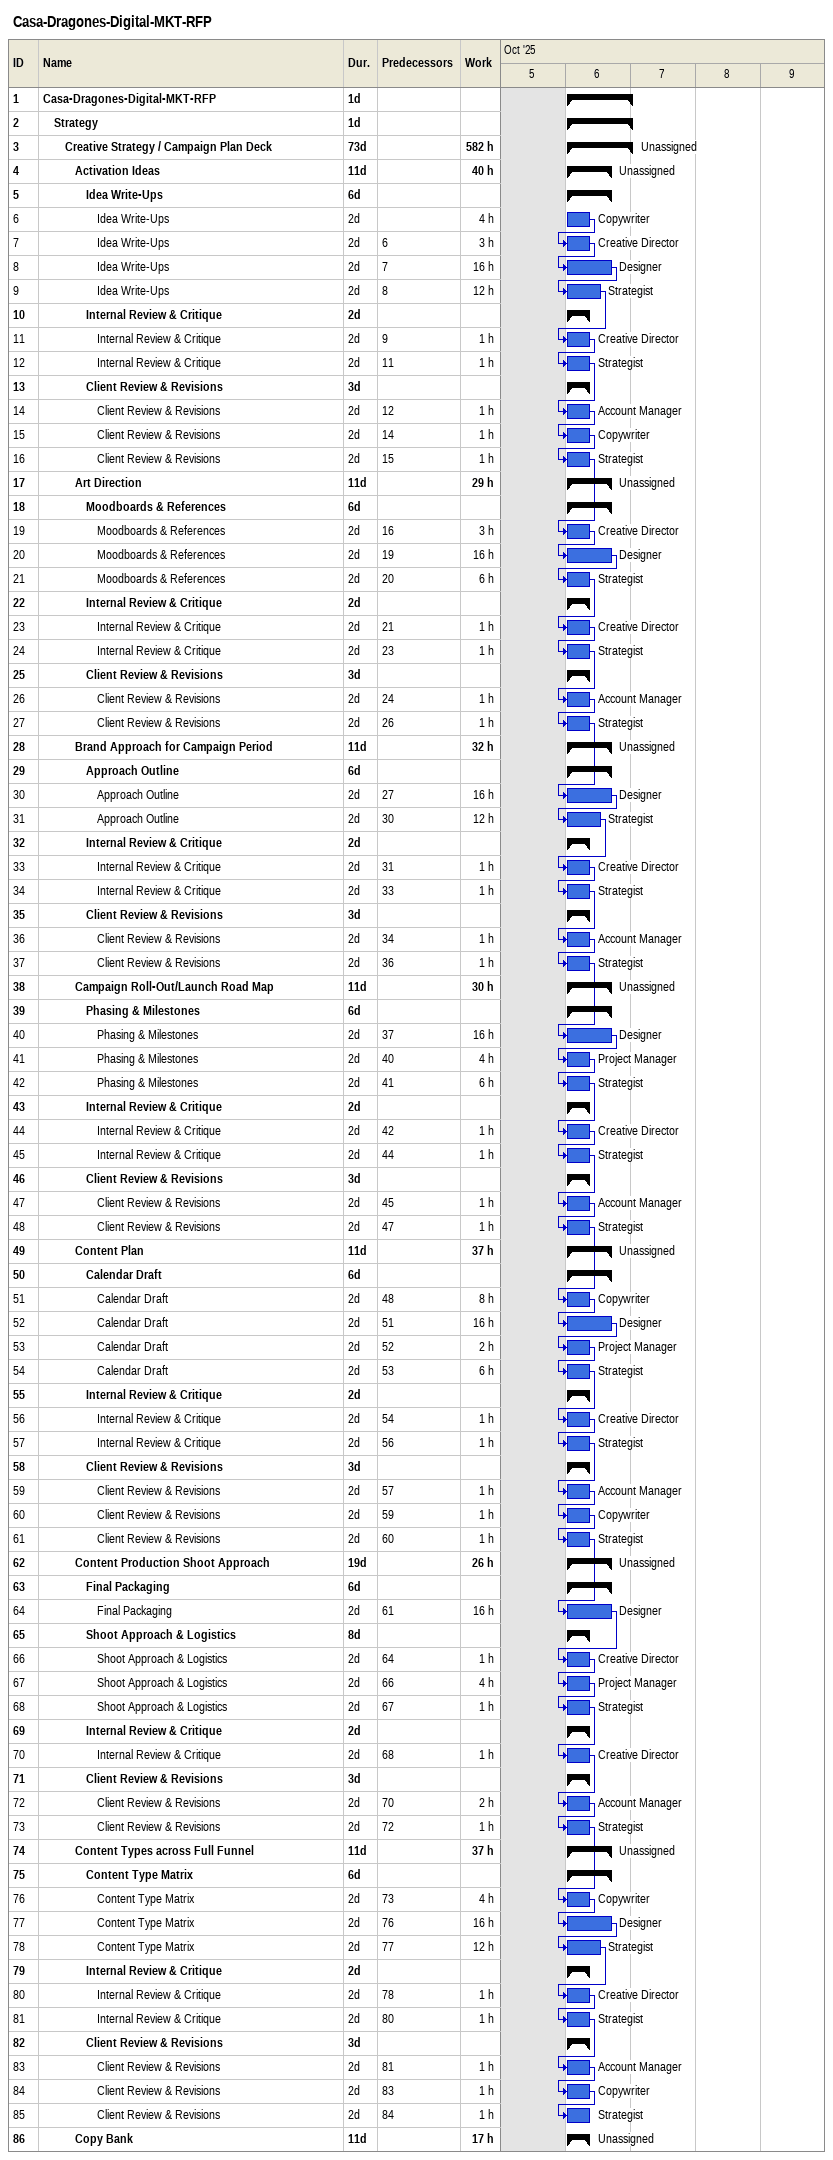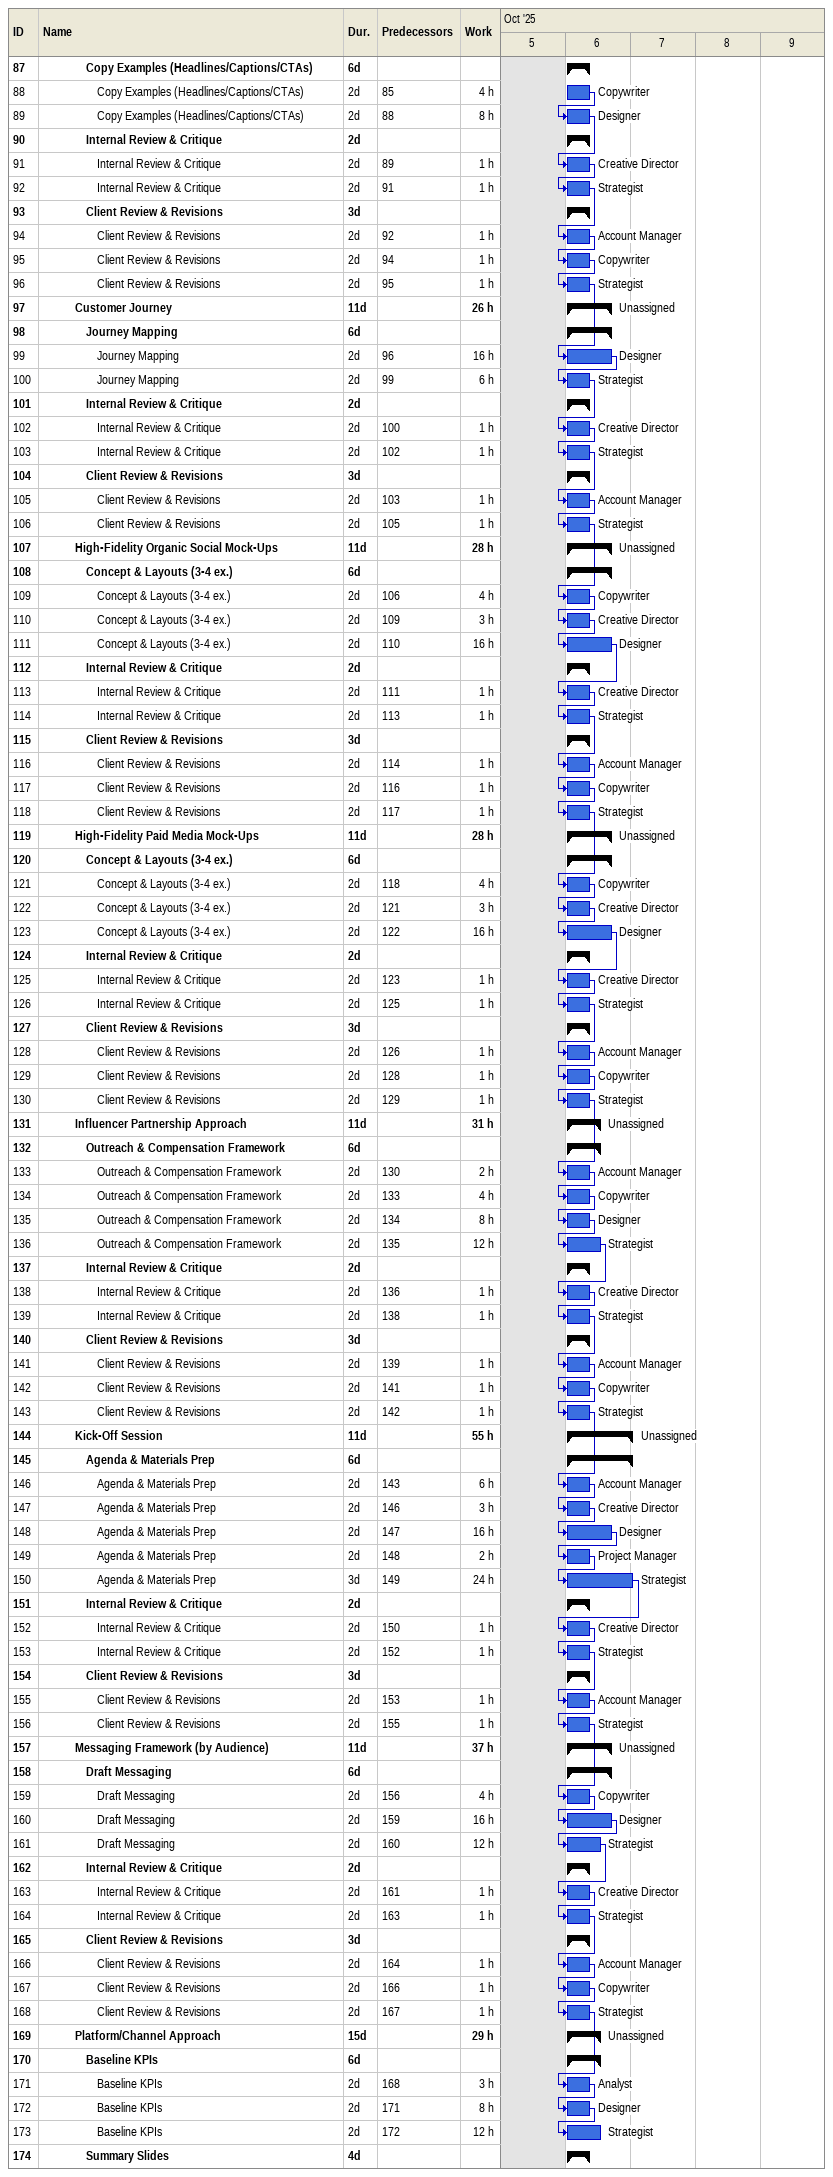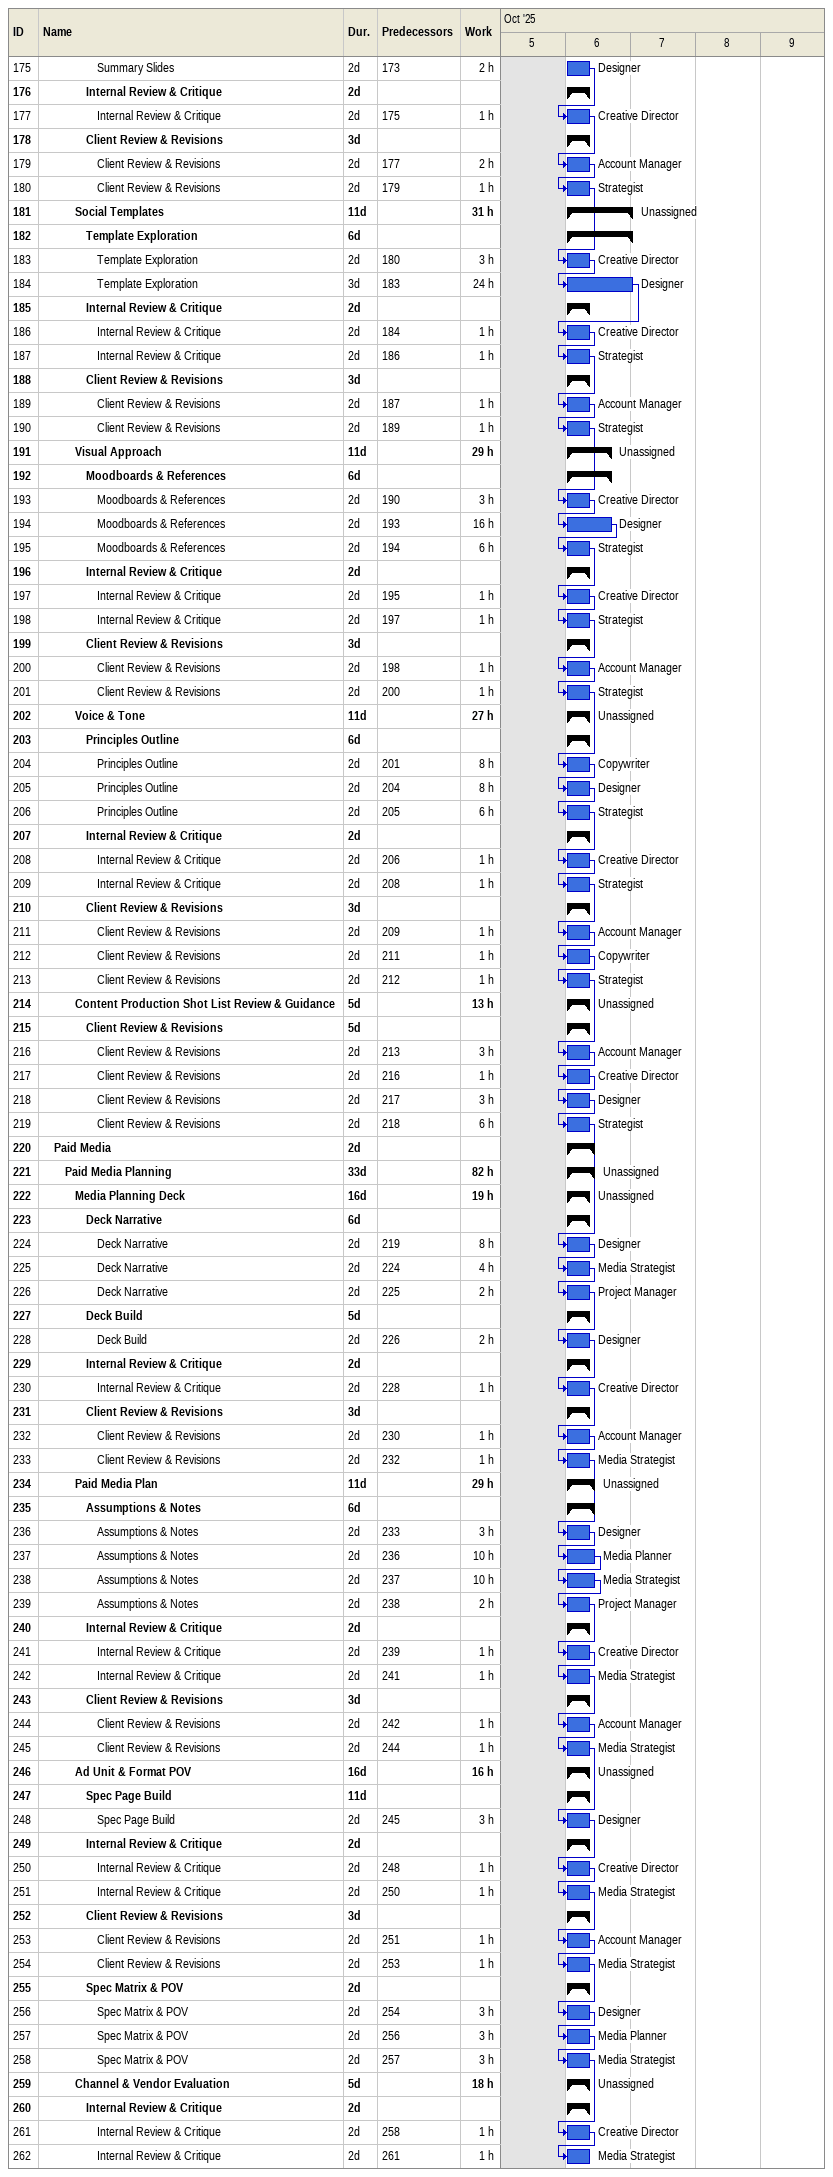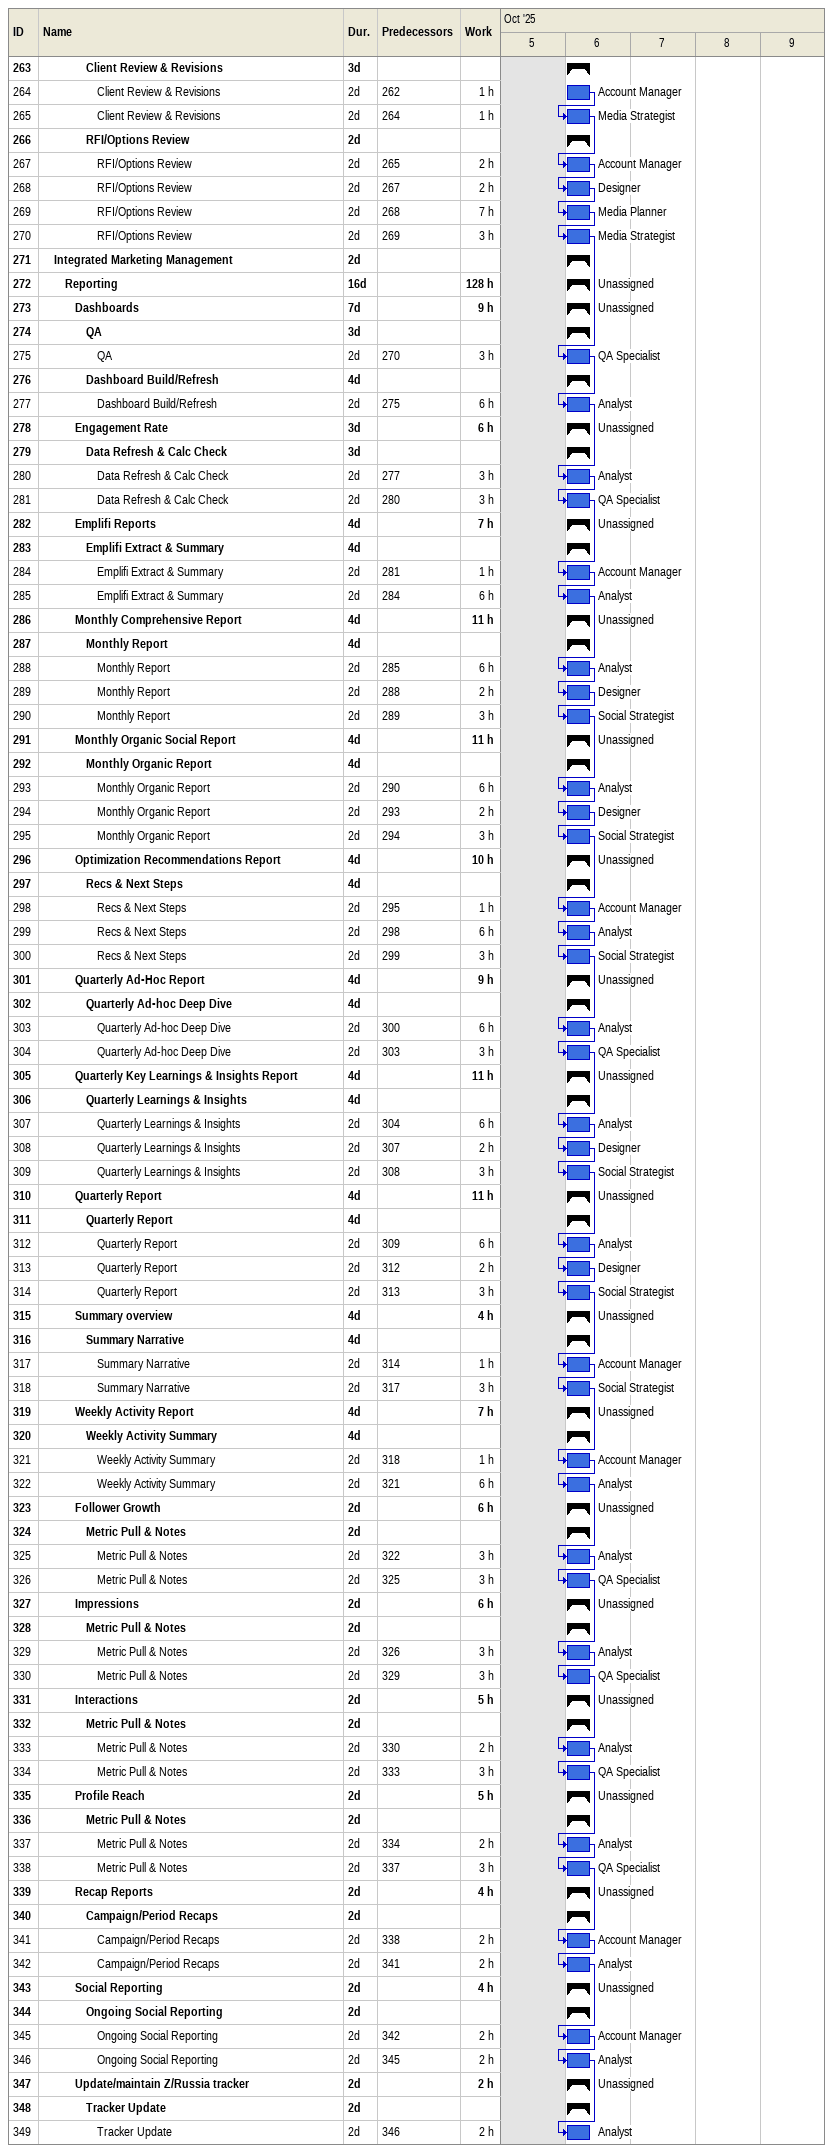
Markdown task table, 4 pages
Casa-Dragones-Digital-MKT-RFP

| ID | Level | Task | Duration | Start | Finish | Predecessors | Resources | Work (h) |
|---|---|---|---|---|---|---|---|---|
| 1 | 1 | **Casa-Dragones-Digital-MKT-RFP** | 1d | 2025-10-06 | 2025-10-07 |  |  |  |
| 2 | 2 | **Strategy** | 1d | 2025-10-06 | 2025-10-07 |  |  |  |
| 3 | 3 | **Creative Strategy / Campaign Plan Deck** | 73d | 2025-10-06 | 2025-10-07 |  | Unassigned | 582 |
| 4 | 4 | **Activation Ideas** | 11d | 2025-10-06 | 2025-10-06 |  | Unassigned | 40 |
| 5 | 5 | **Idea Write-Ups** | 6d | 2025-10-06 | 2025-10-06 |  |  |  |
| 6 | 6 | Idea Write-Ups | 2d | 2025-10-06 | 2025-10-06 |  | Copywriter | 4 |
| 7 | 6 | Idea Write-Ups | 2d | 2025-10-06 | 2025-10-06 | 6 | Creative Director | 3 |
| 8 | 6 | Idea Write-Ups | 2d | 2025-10-06 | 2025-10-06 | 7 | Designer | 16 |
| 9 | 6 | Idea Write-Ups | 2d | 2025-10-06 | 2025-10-06 | 8 | Strategist | 12 |
| 10 | 5 | **Internal Review & Critique** | 2d | 2025-10-06 | 2025-10-06 |  |  |  |
| 11 | 6 | Internal Review & Critique | 2d | 2025-10-06 | 2025-10-06 | 9 | Creative Director | 1 |
| 12 | 6 | Internal Review & Critique | 2d | 2025-10-06 | 2025-10-06 | 11 | Strategist | 1 |
| 13 | 5 | **Client Review & Revisions** | 3d | 2025-10-06 | 2025-10-06 |  |  |  |
| 14 | 6 | Client Review & Revisions | 2d | 2025-10-06 | 2025-10-06 | 12 | Account Manager | 1 |
| 15 | 6 | Client Review & Revisions | 2d | 2025-10-06 | 2025-10-06 | 14 | Copywriter | 1 |
| 16 | 6 | Client Review & Revisions | 2d | 2025-10-06 | 2025-10-06 | 15 | Strategist | 1 |
| 17 | 4 | **Art Direction** | 11d | 2025-10-06 | 2025-10-06 |  | Unassigned | 29 |
| 18 | 5 | **Moodboards & References** | 6d | 2025-10-06 | 2025-10-06 |  |  |  |
| 19 | 6 | Moodboards & References | 2d | 2025-10-06 | 2025-10-06 | 16 | Creative Director | 3 |
| 20 | 6 | Moodboards & References | 2d | 2025-10-06 | 2025-10-06 | 19 | Designer | 16 |
| 21 | 6 | Moodboards & References | 2d | 2025-10-06 | 2025-10-06 | 20 | Strategist | 6 |
| 22 | 5 | **Internal Review & Critique** | 2d | 2025-10-06 | 2025-10-06 |  |  |  |
| 23 | 6 | Internal Review & Critique | 2d | 2025-10-06 | 2025-10-06 | 21 | Creative Director | 1 |
| 24 | 6 | Internal Review & Critique | 2d | 2025-10-06 | 2025-10-06 | 23 | Strategist | 1 |
| 25 | 5 | **Client Review & Revisions** | 3d | 2025-10-06 | 2025-10-06 |  |  |  |
| 26 | 6 | Client Review & Revisions | 2d | 2025-10-06 | 2025-10-06 | 24 | Account Manager | 1 |
| 27 | 6 | Client Review & Revisions | 2d | 2025-10-06 | 2025-10-06 | 26 | Strategist | 1 |
| 28 | 4 | **Brand Approach for Campaign Period** | 11d | 2025-10-06 | 2025-10-06 |  | Unassigned | 32 |
| 29 | 5 | **Approach Outline** | 6d | 2025-10-06 | 2025-10-06 |  |  |  |
| 30 | 6 | Approach Outline | 2d | 2025-10-06 | 2025-10-06 | 27 | Designer | 16 |
| 31 | 6 | Approach Outline | 2d | 2025-10-06 | 2025-10-06 | 30 | Strategist | 12 |
| 32 | 5 | **Internal Review & Critique** | 2d | 2025-10-06 | 2025-10-06 |  |  |  |
| 33 | 6 | Internal Review & Critique | 2d | 2025-10-06 | 2025-10-06 | 31 | Creative Director | 1 |
| 34 | 6 | Internal Review & Critique | 2d | 2025-10-06 | 2025-10-06 | 33 | Strategist | 1 |
| 35 | 5 | **Client Review & Revisions** | 3d | 2025-10-06 | 2025-10-06 |  |  |  |
| 36 | 6 | Client Review & Revisions | 2d | 2025-10-06 | 2025-10-06 | 34 | Account Manager | 1 |
| 37 | 6 | Client Review & Revisions | 2d | 2025-10-06 | 2025-10-06 | 36 | Strategist | 1 |
| 38 | 4 | **Campaign Roll-Out/Launch Road Map** | 11d | 2025-10-06 | 2025-10-06 |  | Unassigned | 30 |
| 39 | 5 | **Phasing & Milestones** | 6d | 2025-10-06 | 2025-10-06 |  |  |  |
| 40 | 6 | Phasing & Milestones | 2d | 2025-10-06 | 2025-10-06 | 37 | Designer | 16 |
| 41 | 6 | Phasing & Milestones | 2d | 2025-10-06 | 2025-10-06 | 40 | Project Manager | 4 |
| 42 | 6 | Phasing & Milestones | 2d | 2025-10-06 | 2025-10-06 | 41 | Strategist | 6 |
| 43 | 5 | **Internal Review & Critique** | 2d | 2025-10-06 | 2025-10-06 |  |  |  |
| 44 | 6 | Internal Review & Critique | 2d | 2025-10-06 | 2025-10-06 | 42 | Creative Director | 1 |
| 45 | 6 | Internal Review & Critique | 2d | 2025-10-06 | 2025-10-06 | 44 | Strategist | 1 |
| 46 | 5 | **Client Review & Revisions** | 3d | 2025-10-06 | 2025-10-06 |  |  |  |
| 47 | 6 | Client Review & Revisions | 2d | 2025-10-06 | 2025-10-06 | 45 | Account Manager | 1 |
| 48 | 6 | Client Review & Revisions | 2d | 2025-10-06 | 2025-10-06 | 47 | Strategist | 1 |
| 49 | 4 | **Content Plan** | 11d | 2025-10-06 | 2025-10-06 |  | Unassigned | 37 |
| 50 | 5 | **Calendar Draft** | 6d | 2025-10-06 | 2025-10-06 |  |  |  |
| 51 | 6 | Calendar Draft | 2d | 2025-10-06 | 2025-10-06 | 48 | Copywriter | 8 |
| 52 | 6 | Calendar Draft | 2d | 2025-10-06 | 2025-10-06 | 51 | Designer | 16 |
| 53 | 6 | Calendar Draft | 2d | 2025-10-06 | 2025-10-06 | 52 | Project Manager | 2 |
| 54 | 6 | Calendar Draft | 2d | 2025-10-06 | 2025-10-06 | 53 | Strategist | 6 |
| 55 | 5 | **Internal Review & Critique** | 2d | 2025-10-06 | 2025-10-06 |  |  |  |
| 56 | 6 | Internal Review & Critique | 2d | 2025-10-06 | 2025-10-06 | 54 | Creative Director | 1 |
| 57 | 6 | Internal Review & Critique | 2d | 2025-10-06 | 2025-10-06 | 56 | Strategist | 1 |
| 58 | 5 | **Client Review & Revisions** | 3d | 2025-10-06 | 2025-10-06 |  |  |  |
| 59 | 6 | Client Review & Revisions | 2d | 2025-10-06 | 2025-10-06 | 57 | Account Manager | 1 |
| 60 | 6 | Client Review & Revisions | 2d | 2025-10-06 | 2025-10-06 | 59 | Copywriter | 1 |
| 61 | 6 | Client Review & Revisions | 2d | 2025-10-06 | 2025-10-06 | 60 | Strategist | 1 |
| 62 | 4 | **Content Production Shoot Approach** | 19d | 2025-10-06 | 2025-10-06 |  | Unassigned | 26 |
| 63 | 5 | **Final Packaging** | 6d | 2025-10-06 | 2025-10-06 |  |  |  |
| 64 | 6 | Final Packaging | 2d | 2025-10-06 | 2025-10-06 | 61 | Designer | 16 |
| 65 | 5 | **Shoot Approach & Logistics** | 8d | 2025-10-06 | 2025-10-06 |  |  |  |
| 66 | 6 | Shoot Approach & Logistics | 2d | 2025-10-06 | 2025-10-06 | 64 | Creative Director | 1 |
| 67 | 6 | Shoot Approach & Logistics | 2d | 2025-10-06 | 2025-10-06 | 66 | Project Manager | 4 |
| 68 | 6 | Shoot Approach & Logistics | 2d | 2025-10-06 | 2025-10-06 | 67 | Strategist | 1 |
| 69 | 5 | **Internal Review & Critique** | 2d | 2025-10-06 | 2025-10-06 |  |  |  |
| 70 | 6 | Internal Review & Critique | 2d | 2025-10-06 | 2025-10-06 | 68 | Creative Director | 1 |
| 71 | 5 | **Client Review & Revisions** | 3d | 2025-10-06 | 2025-10-06 |  |  |  |
| 72 | 6 | Client Review & Revisions | 2d | 2025-10-06 | 2025-10-06 | 70 | Account Manager | 2 |
| 73 | 6 | Client Review & Revisions | 2d | 2025-10-06 | 2025-10-06 | 72 | Strategist | 1 |
| 74 | 4 | **Content Types across Full Funnel** | 11d | 2025-10-06 | 2025-10-06 |  | Unassigned | 37 |
| 75 | 5 | **Content Type Matrix** | 6d | 2025-10-06 | 2025-10-06 |  |  |  |
| 76 | 6 | Content Type Matrix | 2d | 2025-10-06 | 2025-10-06 | 73 | Copywriter | 4 |
| 77 | 6 | Content Type Matrix | 2d | 2025-10-06 | 2025-10-06 | 76 | Designer | 16 |
| 78 | 6 | Content Type Matrix | 2d | 2025-10-06 | 2025-10-06 | 77 | Strategist | 12 |
| 79 | 5 | **Internal Review & Critique** | 2d | 2025-10-06 | 2025-10-06 |  |  |  |
| 80 | 6 | Internal Review & Critique | 2d | 2025-10-06 | 2025-10-06 | 78 | Creative Director | 1 |
| 81 | 6 | Internal Review & Critique | 2d | 2025-10-06 | 2025-10-06 | 80 | Strategist | 1 |
| 82 | 5 | **Client Review & Revisions** | 3d | 2025-10-06 | 2025-10-06 |  |  |  |
| 83 | 6 | Client Review & Revisions | 2d | 2025-10-06 | 2025-10-06 | 81 | Account Manager | 1 |
| 84 | 6 | Client Review & Revisions | 2d | 2025-10-06 | 2025-10-06 | 83 | Copywriter | 1 |
| 85 | 6 | Client Review & Revisions | 2d | 2025-10-06 | 2025-10-06 | 84 | Strategist | 1 |
| 86 | 4 | **Copy Bank** | 11d | 2025-10-06 | 2025-10-06 |  | Unassigned | 17 |
| 87 | 5 | **Copy Examples (Headlines/Captions/CTAs)** | 6d | 2025-10-06 | 2025-10-06 |  |  |  |
| 88 | 6 | Copy Examples (Headlines/Captions/CTAs) | 2d | 2025-10-06 | 2025-10-06 | 85 | Copywriter | 4 |
| 89 | 6 | Copy Examples (Headlines/Captions/CTAs) | 2d | 2025-10-06 | 2025-10-06 | 88 | Designer | 8 |
| 90 | 5 | **Internal Review & Critique** | 2d | 2025-10-06 | 2025-10-06 |  |  |  |
| 91 | 6 | Internal Review & Critique | 2d | 2025-10-06 | 2025-10-06 | 89 | Creative Director | 1 |
| 92 | 6 | Internal Review & Critique | 2d | 2025-10-06 | 2025-10-06 | 91 | Strategist | 1 |
| 93 | 5 | **Client Review & Revisions** | 3d | 2025-10-06 | 2025-10-06 |  |  |  |
| 94 | 6 | Client Review & Revisions | 2d | 2025-10-06 | 2025-10-06 | 92 | Account Manager | 1 |
| 95 | 6 | Client Review & Revisions | 2d | 2025-10-06 | 2025-10-06 | 94 | Copywriter | 1 |
| 96 | 6 | Client Review & Revisions | 2d | 2025-10-06 | 2025-10-06 | 95 | Strategist | 1 |
| 97 | 4 | **Customer Journey** | 11d | 2025-10-06 | 2025-10-06 |  | Unassigned | 26 |
| 98 | 5 | **Journey Mapping** | 6d | 2025-10-06 | 2025-10-06 |  |  |  |
| 99 | 6 | Journey Mapping | 2d | 2025-10-06 | 2025-10-06 | 96 | Designer | 16 |
| 100 | 6 | Journey Mapping | 2d | 2025-10-06 | 2025-10-06 | 99 | Strategist | 6 |
| 101 | 5 | **Internal Review & Critique** | 2d | 2025-10-06 | 2025-10-06 |  |  |  |
| 102 | 6 | Internal Review & Critique | 2d | 2025-10-06 | 2025-10-06 | 100 | Creative Director | 1 |
| 103 | 6 | Internal Review & Critique | 2d | 2025-10-06 | 2025-10-06 | 102 | Strategist | 1 |
| 104 | 5 | **Client Review & Revisions** | 3d | 2025-10-06 | 2025-10-06 |  |  |  |
| 105 | 6 | Client Review & Revisions | 2d | 2025-10-06 | 2025-10-06 | 103 | Account Manager | 1 |
| 106 | 6 | Client Review & Revisions | 2d | 2025-10-06 | 2025-10-06 | 105 | Strategist | 1 |
| 107 | 4 | **High-Fidelity Organic Social Mock-Ups** | 11d | 2025-10-06 | 2025-10-06 |  | Unassigned | 28 |
| 108 | 5 | **Concept & Layouts (3-4 ex.)** | 6d | 2025-10-06 | 2025-10-06 |  |  |  |
| 109 | 6 | Concept & Layouts (3-4 ex.) | 2d | 2025-10-06 | 2025-10-06 | 106 | Copywriter | 4 |
| 110 | 6 | Concept & Layouts (3-4 ex.) | 2d | 2025-10-06 | 2025-10-06 | 109 | Creative Director | 3 |
| 111 | 6 | Concept & Layouts (3-4 ex.) | 2d | 2025-10-06 | 2025-10-06 | 110 | Designer | 16 |
| 112 | 5 | **Internal Review & Critique** | 2d | 2025-10-06 | 2025-10-06 |  |  |  |
| 113 | 6 | Internal Review & Critique | 2d | 2025-10-06 | 2025-10-06 | 111 | Creative Director | 1 |
| 114 | 6 | Internal Review & Critique | 2d | 2025-10-06 | 2025-10-06 | 113 | Strategist | 1 |
| 115 | 5 | **Client Review & Revisions** | 3d | 2025-10-06 | 2025-10-06 |  |  |  |
| 116 | 6 | Client Review & Revisions | 2d | 2025-10-06 | 2025-10-06 | 114 | Account Manager | 1 |
| 117 | 6 | Client Review & Revisions | 2d | 2025-10-06 | 2025-10-06 | 116 | Copywriter | 1 |
| 118 | 6 | Client Review & Revisions | 2d | 2025-10-06 | 2025-10-06 | 117 | Strategist | 1 |
| 119 | 4 | **High-Fidelity Paid Media Mock-Ups** | 11d | 2025-10-06 | 2025-10-06 |  | Unassigned | 28 |
| 120 | 5 | **Concept & Layouts (3-4 ex.)** | 6d | 2025-10-06 | 2025-10-06 |  |  |  |
| 121 | 6 | Concept & Layouts (3-4 ex.) | 2d | 2025-10-06 | 2025-10-06 | 118 | Copywriter | 4 |
| 122 | 6 | Concept & Layouts (3-4 ex.) | 2d | 2025-10-06 | 2025-10-06 | 121 | Creative Director | 3 |
| 123 | 6 | Concept & Layouts (3-4 ex.) | 2d | 2025-10-06 | 2025-10-06 | 122 | Designer | 16 |
| 124 | 5 | **Internal Review & Critique** | 2d | 2025-10-06 | 2025-10-06 |  |  |  |
| 125 | 6 | Internal Review & Critique | 2d | 2025-10-06 | 2025-10-06 | 123 | Creative Director | 1 |
| 126 | 6 | Internal Review & Critique | 2d | 2025-10-06 | 2025-10-06 | 125 | Strategist | 1 |
| 127 | 5 | **Client Review & Revisions** | 3d | 2025-10-06 | 2025-10-06 |  |  |  |
| 128 | 6 | Client Review & Revisions | 2d | 2025-10-06 | 2025-10-06 | 126 | Account Manager | 1 |
| 129 | 6 | Client Review & Revisions | 2d | 2025-10-06 | 2025-10-06 | 128 | Copywriter | 1 |
| 130 | 6 | Client Review & Revisions | 2d | 2025-10-06 | 2025-10-06 | 129 | Strategist | 1 |
| 131 | 4 | **Influencer Partnership Approach** | 11d | 2025-10-06 | 2025-10-06 |  | Unassigned | 31 |
| 132 | 5 | **Outreach & Compensation Framework** | 6d | 2025-10-06 | 2025-10-06 |  |  |  |
| 133 | 6 | Outreach & Compensation Framework | 2d | 2025-10-06 | 2025-10-06 | 130 | Account Manager | 2 |
| 134 | 6 | Outreach & Compensation Framework | 2d | 2025-10-06 | 2025-10-06 | 133 | Copywriter | 4 |
| 135 | 6 | Outreach & Compensation Framework | 2d | 2025-10-06 | 2025-10-06 | 134 | Designer | 8 |
| 136 | 6 | Outreach & Compensation Framework | 2d | 2025-10-06 | 2025-10-06 | 135 | Strategist | 12 |
| 137 | 5 | **Internal Review & Critique** | 2d | 2025-10-06 | 2025-10-06 |  |  |  |
| 138 | 6 | Internal Review & Critique | 2d | 2025-10-06 | 2025-10-06 | 136 | Creative Director | 1 |
| 139 | 6 | Internal Review & Critique | 2d | 2025-10-06 | 2025-10-06 | 138 | Strategist | 1 |
| 140 | 5 | **Client Review & Revisions** | 3d | 2025-10-06 | 2025-10-06 |  |  |  |
| 141 | 6 | Client Review & Revisions | 2d | 2025-10-06 | 2025-10-06 | 139 | Account Manager | 1 |
| 142 | 6 | Client Review & Revisions | 2d | 2025-10-06 | 2025-10-06 | 141 | Copywriter | 1 |
| 143 | 6 | Client Review & Revisions | 2d | 2025-10-06 | 2025-10-06 | 142 | Strategist | 1 |
| 144 | 4 | **Kick-Off Session** | 11d | 2025-10-06 | 2025-10-07 |  | Unassigned | 55 |
| 145 | 5 | **Agenda & Materials Prep** | 6d | 2025-10-06 | 2025-10-07 |  |  |  |
| 146 | 6 | Agenda & Materials Prep | 2d | 2025-10-06 | 2025-10-06 | 143 | Account Manager | 6 |
| 147 | 6 | Agenda & Materials Prep | 2d | 2025-10-06 | 2025-10-06 | 146 | Creative Director | 3 |
| 148 | 6 | Agenda & Materials Prep | 2d | 2025-10-06 | 2025-10-06 | 147 | Designer | 16 |
| 149 | 6 | Agenda & Materials Prep | 2d | 2025-10-06 | 2025-10-06 | 148 | Project Manager | 2 |
| 150 | 6 | Agenda & Materials Prep | 3d | 2025-10-06 | 2025-10-07 | 149 | Strategist | 24 |
| 151 | 5 | **Internal Review & Critique** | 2d | 2025-10-06 | 2025-10-06 |  |  |  |
| 152 | 6 | Internal Review & Critique | 2d | 2025-10-06 | 2025-10-06 | 150 | Creative Director | 1 |
| 153 | 6 | Internal Review & Critique | 2d | 2025-10-06 | 2025-10-06 | 152 | Strategist | 1 |
| 154 | 5 | **Client Review & Revisions** | 3d | 2025-10-06 | 2025-10-06 |  |  |  |
| 155 | 6 | Client Review & Revisions | 2d | 2025-10-06 | 2025-10-06 | 153 | Account Manager | 1 |
| 156 | 6 | Client Review & Revisions | 2d | 2025-10-06 | 2025-10-06 | 155 | Strategist | 1 |
| 157 | 4 | **Messaging Framework (by Audience)** | 11d | 2025-10-06 | 2025-10-06 |  | Unassigned | 37 |
| 158 | 5 | **Draft Messaging** | 6d | 2025-10-06 | 2025-10-06 |  |  |  |
| 159 | 6 | Draft Messaging | 2d | 2025-10-06 | 2025-10-06 | 156 | Copywriter | 4 |
| 160 | 6 | Draft Messaging | 2d | 2025-10-06 | 2025-10-06 | 159 | Designer | 16 |
| 161 | 6 | Draft Messaging | 2d | 2025-10-06 | 2025-10-06 | 160 | Strategist | 12 |
| 162 | 5 | **Internal Review & Critique** | 2d | 2025-10-06 | 2025-10-06 |  |  |  |
| 163 | 6 | Internal Review & Critique | 2d | 2025-10-06 | 2025-10-06 | 161 | Creative Director | 1 |
| 164 | 6 | Internal Review & Critique | 2d | 2025-10-06 | 2025-10-06 | 163 | Strategist | 1 |
| 165 | 5 | **Client Review & Revisions** | 3d | 2025-10-06 | 2025-10-06 |  |  |  |
| 166 | 6 | Client Review & Revisions | 2d | 2025-10-06 | 2025-10-06 | 164 | Account Manager | 1 |
| 167 | 6 | Client Review & Revisions | 2d | 2025-10-06 | 2025-10-06 | 166 | Copywriter | 1 |
| 168 | 6 | Client Review & Revisions | 2d | 2025-10-06 | 2025-10-06 | 167 | Strategist | 1 |
| 169 | 4 | **Platform/Channel Approach** | 15d | 2025-10-06 | 2025-10-06 |  | Unassigned | 29 |
| 170 | 5 | **Baseline KPIs** | 6d | 2025-10-06 | 2025-10-06 |  |  |  |
| 171 | 6 | Baseline KPIs | 2d | 2025-10-06 | 2025-10-06 | 168 | Analyst | 3 |
| 172 | 6 | Baseline KPIs | 2d | 2025-10-06 | 2025-10-06 | 171 | Designer | 8 |
| 173 | 6 | Baseline KPIs | 2d | 2025-10-06 | 2025-10-06 | 172 | Strategist | 12 |
| 174 | 5 | **Summary Slides** | 4d | 2025-10-06 | 2025-10-06 |  |  |  |
| 175 | 6 | Summary Slides | 2d | 2025-10-06 | 2025-10-06 | 173 | Designer | 2 |
| 176 | 5 | **Internal Review & Critique** | 2d | 2025-10-06 | 2025-10-06 |  |  |  |
| 177 | 6 | Internal Review & Critique | 2d | 2025-10-06 | 2025-10-06 | 175 | Creative Director | 1 |
| 178 | 5 | **Client Review & Revisions** | 3d | 2025-10-06 | 2025-10-06 |  |  |  |
| 179 | 6 | Client Review & Revisions | 2d | 2025-10-06 | 2025-10-06 | 177 | Account Manager | 2 |
| 180 | 6 | Client Review & Revisions | 2d | 2025-10-06 | 2025-10-06 | 179 | Strategist | 1 |
| 181 | 4 | **Social Templates** | 11d | 2025-10-06 | 2025-10-07 |  | Unassigned | 31 |
| 182 | 5 | **Template Exploration** | 6d | 2025-10-06 | 2025-10-07 |  |  |  |
| 183 | 6 | Template Exploration | 2d | 2025-10-06 | 2025-10-06 | 180 | Creative Director | 3 |
| 184 | 6 | Template Exploration | 3d | 2025-10-06 | 2025-10-07 | 183 | Designer | 24 |
| 185 | 5 | **Internal Review & Critique** | 2d | 2025-10-06 | 2025-10-06 |  |  |  |
| 186 | 6 | Internal Review & Critique | 2d | 2025-10-06 | 2025-10-06 | 184 | Creative Director | 1 |
| 187 | 6 | Internal Review & Critique | 2d | 2025-10-06 | 2025-10-06 | 186 | Strategist | 1 |
| 188 | 5 | **Client Review & Revisions** | 3d | 2025-10-06 | 2025-10-06 |  |  |  |
| 189 | 6 | Client Review & Revisions | 2d | 2025-10-06 | 2025-10-06 | 187 | Account Manager | 1 |
| 190 | 6 | Client Review & Revisions | 2d | 2025-10-06 | 2025-10-06 | 189 | Strategist | 1 |
| 191 | 4 | **Visual Approach** | 11d | 2025-10-06 | 2025-10-06 |  | Unassigned | 29 |
| 192 | 5 | **Moodboards & References** | 6d | 2025-10-06 | 2025-10-06 |  |  |  |
| 193 | 6 | Moodboards & References | 2d | 2025-10-06 | 2025-10-06 | 190 | Creative Director | 3 |
| 194 | 6 | Moodboards & References | 2d | 2025-10-06 | 2025-10-06 | 193 | Designer | 16 |
| 195 | 6 | Moodboards & References | 2d | 2025-10-06 | 2025-10-06 | 194 | Strategist | 6 |
| 196 | 5 | **Internal Review & Critique** | 2d | 2025-10-06 | 2025-10-06 |  |  |  |
| 197 | 6 | Internal Review & Critique | 2d | 2025-10-06 | 2025-10-06 | 195 | Creative Director | 1 |
| 198 | 6 | Internal Review & Critique | 2d | 2025-10-06 | 2025-10-06 | 197 | Strategist | 1 |
| 199 | 5 | **Client Review & Revisions** | 3d | 2025-10-06 | 2025-10-06 |  |  |  |
| 200 | 6 | Client Review & Revisions | 2d | 2025-10-06 | 2025-10-06 | 198 | Account Manager | 1 |
| 201 | 6 | Client Review & Revisions | 2d | 2025-10-06 | 2025-10-06 | 200 | Strategist | 1 |
| 202 | 4 | **Voice & Tone** | 11d | 2025-10-06 | 2025-10-06 |  | Unassigned | 27 |
| 203 | 5 | **Principles Outline** | 6d | 2025-10-06 | 2025-10-06 |  |  |  |
| 204 | 6 | Principles Outline | 2d | 2025-10-06 | 2025-10-06 | 201 | Copywriter | 8 |
| 205 | 6 | Principles Outline | 2d | 2025-10-06 | 2025-10-06 | 204 | Designer | 8 |
| 206 | 6 | Principles Outline | 2d | 2025-10-06 | 2025-10-06 | 205 | Strategist | 6 |
| 207 | 5 | **Internal Review & Critique** | 2d | 2025-10-06 | 2025-10-06 |  |  |  |
| 208 | 6 | Internal Review & Critique | 2d | 2025-10-06 | 2025-10-06 | 206 | Creative Director | 1 |
| 209 | 6 | Internal Review & Critique | 2d | 2025-10-06 | 2025-10-06 | 208 | Strategist | 1 |
| 210 | 5 | **Client Review & Revisions** | 3d | 2025-10-06 | 2025-10-06 |  |  |  |
| 211 | 6 | Client Review & Revisions | 2d | 2025-10-06 | 2025-10-06 | 209 | Account Manager | 1 |
| 212 | 6 | Client Review & Revisions | 2d | 2025-10-06 | 2025-10-06 | 211 | Copywriter | 1 |
| 213 | 6 | Client Review & Revisions | 2d | 2025-10-06 | 2025-10-06 | 212 | Strategist | 1 |
| 214 | 4 | **Content Production Shot List Review & Guidance** | 5d | 2025-10-06 | 2025-10-06 |  | Unassigned | 13 |
| 215 | 5 | **Client Review & Revisions** | 5d | 2025-10-06 | 2025-10-06 |  |  |  |
| 216 | 6 | Client Review & Revisions | 2d | 2025-10-06 | 2025-10-06 | 213 | Account Manager | 3 |
| 217 | 6 | Client Review & Revisions | 2d | 2025-10-06 | 2025-10-06 | 216 | Creative Director | 1 |
| 218 | 6 | Client Review & Revisions | 2d | 2025-10-06 | 2025-10-06 | 217 | Designer | 3 |
| 219 | 6 | Client Review & Revisions | 2d | 2025-10-06 | 2025-10-06 | 218 | Strategist | 6 |
| 220 | 2 | **Paid Media** | 2d | 2025-10-06 | 2025-10-06 |  |  |  |
| 221 | 3 | **Paid Media Planning** | 33d | 2025-10-06 | 2025-10-06 |  | Unassigned | 82 |
| 222 | 4 | **Media Planning Deck** | 16d | 2025-10-06 | 2025-10-06 |  | Unassigned | 19 |
| 223 | 5 | **Deck Narrative** | 6d | 2025-10-06 | 2025-10-06 |  |  |  |
| 224 | 6 | Deck Narrative | 2d | 2025-10-06 | 2025-10-06 | 219 | Designer | 8 |
| 225 | 6 | Deck Narrative | 2d | 2025-10-06 | 2025-10-06 | 224 | Media Strategist | 4 |
| 226 | 6 | Deck Narrative | 2d | 2025-10-06 | 2025-10-06 | 225 | Project Manager | 2 |
| 227 | 5 | **Deck Build** | 5d | 2025-10-06 | 2025-10-06 |  |  |  |
| 228 | 6 | Deck Build | 2d | 2025-10-06 | 2025-10-06 | 226 | Designer | 2 |
| 229 | 5 | **Internal Review & Critique** | 2d | 2025-10-06 | 2025-10-06 |  |  |  |
| 230 | 6 | Internal Review & Critique | 2d | 2025-10-06 | 2025-10-06 | 228 | Creative Director | 1 |
| 231 | 5 | **Client Review & Revisions** | 3d | 2025-10-06 | 2025-10-06 |  |  |  |
| 232 | 6 | Client Review & Revisions | 2d | 2025-10-06 | 2025-10-06 | 230 | Account Manager | 1 |
| 233 | 6 | Client Review & Revisions | 2d | 2025-10-06 | 2025-10-06 | 232 | Media Strategist | 1 |
| 234 | 4 | **Paid Media Plan** | 11d | 2025-10-06 | 2025-10-06 |  | Unassigned | 29 |
| 235 | 5 | **Assumptions & Notes** | 6d | 2025-10-06 | 2025-10-06 |  |  |  |
| 236 | 6 | Assumptions & Notes | 2d | 2025-10-06 | 2025-10-06 | 233 | Designer | 3 |
| 237 | 6 | Assumptions & Notes | 2d | 2025-10-06 | 2025-10-06 | 236 | Media Planner | 10 |
| 238 | 6 | Assumptions & Notes | 2d | 2025-10-06 | 2025-10-06 | 237 | Media Strategist | 10 |
| 239 | 6 | Assumptions & Notes | 2d | 2025-10-06 | 2025-10-06 | 238 | Project Manager | 2 |
| 240 | 5 | **Internal Review & Critique** | 2d | 2025-10-06 | 2025-10-06 |  |  |  |
| 241 | 6 | Internal Review & Critique | 2d | 2025-10-06 | 2025-10-06 | 239 | Creative Director | 1 |
| 242 | 6 | Internal Review & Critique | 2d | 2025-10-06 | 2025-10-06 | 241 | Media Strategist | 1 |
| 243 | 5 | **Client Review & Revisions** | 3d | 2025-10-06 | 2025-10-06 |  |  |  |
| 244 | 6 | Client Review & Revisions | 2d | 2025-10-06 | 2025-10-06 | 242 | Account Manager | 1 |
| 245 | 6 | Client Review & Revisions | 2d | 2025-10-06 | 2025-10-06 | 244 | Media Strategist | 1 |
| 246 | 4 | **Ad Unit & Format POV** | 16d | 2025-10-06 | 2025-10-06 |  | Unassigned | 16 |
| 247 | 5 | **Spec Page Build** | 11d | 2025-10-06 | 2025-10-06 |  |  |  |
| 248 | 6 | Spec Page Build | 2d | 2025-10-06 | 2025-10-06 | 245 | Designer | 3 |
| 249 | 5 | **Internal Review & Critique** | 2d | 2025-10-06 | 2025-10-06 |  |  |  |
| 250 | 6 | Internal Review & Critique | 2d | 2025-10-06 | 2025-10-06 | 248 | Creative Director | 1 |
| 251 | 6 | Internal Review & Critique | 2d | 2025-10-06 | 2025-10-06 | 250 | Media Strategist | 1 |
| 252 | 5 | **Client Review & Revisions** | 3d | 2025-10-06 | 2025-10-06 |  |  |  |
| 253 | 6 | Client Review & Revisions | 2d | 2025-10-06 | 2025-10-06 | 251 | Account Manager | 1 |
| 254 | 6 | Client Review & Revisions | 2d | 2025-10-06 | 2025-10-06 | 253 | Media Strategist | 1 |
| 255 | 5 | **Spec Matrix & POV** | 2d | 2025-10-06 | 2025-10-06 |  |  |  |
| 256 | 6 | Spec Matrix & POV | 2d | 2025-10-06 | 2025-10-06 | 254 | Designer | 3 |
| 257 | 6 | Spec Matrix & POV | 2d | 2025-10-06 | 2025-10-06 | 256 | Media Planner | 3 |
| 258 | 6 | Spec Matrix & POV | 2d | 2025-10-06 | 2025-10-06 | 257 | Media Strategist | 3 |
| 259 | 4 | **Channel & Vendor Evaluation** | 5d | 2025-10-06 | 2025-10-06 |  | Unassigned | 18 |
| 260 | 5 | **Internal Review & Critique** | 2d | 2025-10-06 | 2025-10-06 |  |  |  |
| 261 | 6 | Internal Review & Critique | 2d | 2025-10-06 | 2025-10-06 | 258 | Creative Director | 1 |
| 262 | 6 | Internal Review & Critique | 2d | 2025-10-06 | 2025-10-06 | 261 | Media Strategist | 1 |
| 263 | 5 | **Client Review & Revisions** | 3d | 2025-10-06 | 2025-10-06 |  |  |  |
| 264 | 6 | Client Review & Revisions | 2d | 2025-10-06 | 2025-10-06 | 262 | Account Manager | 1 |
| 265 | 6 | Client Review & Revisions | 2d | 2025-10-06 | 2025-10-06 | 264 | Media Strategist | 1 |
| 266 | 5 | **RFI/Options Review** | 2d | 2025-10-06 | 2025-10-06 |  |  |  |
| 267 | 6 | RFI/Options Review | 2d | 2025-10-06 | 2025-10-06 | 265 | Account Manager | 2 |
| 268 | 6 | RFI/Options Review | 2d | 2025-10-06 | 2025-10-06 | 267 | Designer | 2 |
| 269 | 6 | RFI/Options Review | 2d | 2025-10-06 | 2025-10-06 | 268 | Media Planner | 7 |
| 270 | 6 | RFI/Options Review | 2d | 2025-10-06 | 2025-10-06 | 269 | Media Strategist | 3 |
| 271 | 2 | **Integrated Marketing Management** | 2d | 2025-10-06 | 2025-10-06 |  |  |  |
| 272 | 3 | **Reporting** | 16d | 2025-10-06 | 2025-10-06 |  | Unassigned | 128 |
| 273 | 4 | **Dashboards** | 7d | 2025-10-06 | 2025-10-06 |  | Unassigned | 9 |
| 274 | 5 | **QA** | 3d | 2025-10-06 | 2025-10-06 |  |  |  |
| 275 | 6 | QA | 2d | 2025-10-06 | 2025-10-06 | 270 | QA Specialist | 3 |
| 276 | 5 | **Dashboard Build/Refresh** | 4d | 2025-10-06 | 2025-10-06 |  |  |  |
| 277 | 6 | Dashboard Build/Refresh | 2d | 2025-10-06 | 2025-10-06 | 275 | Analyst | 6 |
| 278 | 4 | **Engagement Rate** | 3d | 2025-10-06 | 2025-10-06 |  | Unassigned | 6 |
| 279 | 5 | **Data Refresh & Calc Check** | 3d | 2025-10-06 | 2025-10-06 |  |  |  |
| 280 | 6 | Data Refresh & Calc Check | 2d | 2025-10-06 | 2025-10-06 | 277 | Analyst | 3 |
| 281 | 6 | Data Refresh & Calc Check | 2d | 2025-10-06 | 2025-10-06 | 280 | QA Specialist | 3 |
| 282 | 4 | **Emplifi Reports** | 4d | 2025-10-06 | 2025-10-06 |  | Unassigned | 7 |
| 283 | 5 | **Emplifi Extract & Summary** | 4d | 2025-10-06 | 2025-10-06 |  |  |  |
| 284 | 6 | Emplifi Extract & Summary | 2d | 2025-10-06 | 2025-10-06 | 281 | Account Manager | 1 |
| 285 | 6 | Emplifi Extract & Summary | 2d | 2025-10-06 | 2025-10-06 | 284 | Analyst | 6 |
| 286 | 4 | **Monthly Comprehensive Report** | 4d | 2025-10-06 | 2025-10-06 |  | Unassigned | 11 |
| 287 | 5 | **Monthly Report** | 4d | 2025-10-06 | 2025-10-06 |  |  |  |
| 288 | 6 | Monthly Report | 2d | 2025-10-06 | 2025-10-06 | 285 | Analyst | 6 |
| 289 | 6 | Monthly Report | 2d | 2025-10-06 | 2025-10-06 | 288 | Designer | 2 |
| 290 | 6 | Monthly Report | 2d | 2025-10-06 | 2025-10-06 | 289 | Social Strategist | 3 |
| 291 | 4 | **Monthly Organic Social Report** | 4d | 2025-10-06 | 2025-10-06 |  | Unassigned | 11 |
| 292 | 5 | **Monthly Organic Report** | 4d | 2025-10-06 | 2025-10-06 |  |  |  |
| 293 | 6 | Monthly Organic Report | 2d | 2025-10-06 | 2025-10-06 | 290 | Analyst | 6 |
| 294 | 6 | Monthly Organic Report | 2d | 2025-10-06 | 2025-10-06 | 293 | Designer | 2 |
| 295 | 6 | Monthly Organic Report | 2d | 2025-10-06 | 2025-10-06 | 294 | Social Strategist | 3 |
| 296 | 4 | **Optimization Recommendations Report** | 4d | 2025-10-06 | 2025-10-06 |  | Unassigned | 10 |
| 297 | 5 | **Recs & Next Steps** | 4d | 2025-10-06 | 2025-10-06 |  |  |  |
| 298 | 6 | Recs & Next Steps | 2d | 2025-10-06 | 2025-10-06 | 295 | Account Manager | 1 |
| 299 | 6 | Recs & Next Steps | 2d | 2025-10-06 | 2025-10-06 | 298 | Analyst | 6 |
| 300 | 6 | Recs & Next Steps | 2d | 2025-10-06 | 2025-10-06 | 299 | Social Strategist | 3 |
| 301 | 4 | **Quarterly Ad-Hoc Report** | 4d | 2025-10-06 | 2025-10-06 |  | Unassigned | 9 |
| 302 | 5 | **Quarterly Ad-hoc Deep Dive** | 4d | 2025-10-06 | 2025-10-06 |  |  |  |
| 303 | 6 | Quarterly Ad-hoc Deep Dive | 2d | 2025-10-06 | 2025-10-06 | 300 | Analyst | 6 |
| 304 | 6 | Quarterly Ad-hoc Deep Dive | 2d | 2025-10-06 | 2025-10-06 | 303 | QA Specialist | 3 |
| 305 | 4 | **Quarterly Key Learnings & Insights Report** | 4d | 2025-10-06 | 2025-10-06 |  | Unassigned | 11 |
| 306 | 5 | **Quarterly Learnings & Insights** | 4d | 2025-10-06 | 2025-10-06 |  |  |  |
| 307 | 6 | Quarterly Learnings & Insights | 2d | 2025-10-06 | 2025-10-06 | 304 | Analyst | 6 |
| 308 | 6 | Quarterly Learnings & Insights | 2d | 2025-10-06 | 2025-10-06 | 307 | Designer | 2 |
| 309 | 6 | Quarterly Learnings & Insights | 2d | 2025-10-06 | 2025-10-06 | 308 | Social Strategist | 3 |
| 310 | 4 | **Quarterly Report** | 4d | 2025-10-06 | 2025-10-06 |  | Unassigned | 11 |
| 311 | 5 | **Quarterly Report** | 4d | 2025-10-06 | 2025-10-06 |  |  |  |
| 312 | 6 | Quarterly Report | 2d | 2025-10-06 | 2025-10-06 | 309 | Analyst | 6 |
| 313 | 6 | Quarterly Report | 2d | 2025-10-06 | 2025-10-06 | 312 | Designer | 2 |
| 314 | 6 | Quarterly Report | 2d | 2025-10-06 | 2025-10-06 | 313 | Social Strategist | 3 |
| 315 | 4 | **Summary overview** | 4d | 2025-10-06 | 2025-10-06 |  | Unassigned | 4 |
| 316 | 5 | **Summary Narrative** | 4d | 2025-10-06 | 2025-10-06 |  |  |  |
| 317 | 6 | Summary Narrative | 2d | 2025-10-06 | 2025-10-06 | 314 | Account Manager | 1 |
| 318 | 6 | Summary Narrative | 2d | 2025-10-06 | 2025-10-06 | 317 | Social Strategist | 3 |
| 319 | 4 | **Weekly Activity Report** | 4d | 2025-10-06 | 2025-10-06 |  | Unassigned | 7 |
| 320 | 5 | **Weekly Activity Summary** | 4d | 2025-10-06 | 2025-10-06 |  |  |  |
| 321 | 6 | Weekly Activity Summary | 2d | 2025-10-06 | 2025-10-06 | 318 | Account Manager | 1 |
| 322 | 6 | Weekly Activity Summary | 2d | 2025-10-06 | 2025-10-06 | 321 | Analyst | 6 |
| 323 | 4 | **Follower Growth** | 2d | 2025-10-06 | 2025-10-06 |  | Unassigned | 6 |
| 324 | 5 | **Metric Pull & Notes** | 2d | 2025-10-06 | 2025-10-06 |  |  |  |
| 325 | 6 | Metric Pull & Notes | 2d | 2025-10-06 | 2025-10-06 | 322 | Analyst | 3 |
| 326 | 6 | Metric Pull & Notes | 2d | 2025-10-06 | 2025-10-06 | 325 | QA Specialist | 3 |
| 327 | 4 | **Impressions** | 2d | 2025-10-06 | 2025-10-06 |  | Unassigned | 6 |
| 328 | 5 | **Metric Pull & Notes** | 2d | 2025-10-06 | 2025-10-06 |  |  |  |
| 329 | 6 | Metric Pull & Notes | 2d | 2025-10-06 | 2025-10-06 | 326 | Analyst | 3 |
| 330 | 6 | Metric Pull & Notes | 2d | 2025-10-06 | 2025-10-06 | 329 | QA Specialist | 3 |
| 331 | 4 | **Interactions** | 2d | 2025-10-06 | 2025-10-06 |  | Unassigned | 5 |
| 332 | 5 | **Metric Pull & Notes** | 2d | 2025-10-06 | 2025-10-06 |  |  |  |
| 333 | 6 | Metric Pull & Notes | 2d | 2025-10-06 | 2025-10-06 | 330 | Analyst | 2 |
| 334 | 6 | Metric Pull & Notes | 2d | 2025-10-06 | 2025-10-06 | 333 | QA Specialist | 3 |
| 335 | 4 | **Profile Reach** | 2d | 2025-10-06 | 2025-10-06 |  | Unassigned | 5 |
| 336 | 5 | **Metric Pull & Notes** | 2d | 2025-10-06 | 2025-10-06 |  |  |  |
| 337 | 6 | Metric Pull & Notes | 2d | 2025-10-06 | 2025-10-06 | 334 | Analyst | 2 |
| 338 | 6 | Metric Pull & Notes | 2d | 2025-10-06 | 2025-10-06 | 337 | QA Specialist | 3 |
| 339 | 4 | **Recap Reports** | 2d | 2025-10-06 | 2025-10-06 |  | Unassigned | 4 |
| 340 | 5 | **Campaign/Period Recaps** | 2d | 2025-10-06 | 2025-10-06 |  |  |  |
| 341 | 6 | Campaign/Period Recaps | 2d | 2025-10-06 | 2025-10-06 | 338 | Account Manager | 2 |
| 342 | 6 | Campaign/Period Recaps | 2d | 2025-10-06 | 2025-10-06 | 341 | Analyst | 2 |
| 343 | 4 | **Social Reporting** | 2d | 2025-10-06 | 2025-10-06 |  | Unassigned | 4 |
| 344 | 5 | **Ongoing Social Reporting** | 2d | 2025-10-06 | 2025-10-06 |  |  |  |
| 345 | 6 | Ongoing Social Reporting | 2d | 2025-10-06 | 2025-10-06 | 342 | Account Manager | 2 |
| 346 | 6 | Ongoing Social Reporting | 2d | 2025-10-06 | 2025-10-06 | 345 | Analyst | 2 |
| 347 | 4 | **Update/maintain Z/Russia tracker** | 2d | 2025-10-06 | 2025-10-06 |  | Unassigned | 2 |
| 348 | 5 | **Tracker Update** | 2d | 2025-10-06 | 2025-10-06 |  |  |  |
| 349 | 6 | Tracker Update | 2d | 2025-10-06 | 2025-10-06 | 346 | Analyst | 2 |
